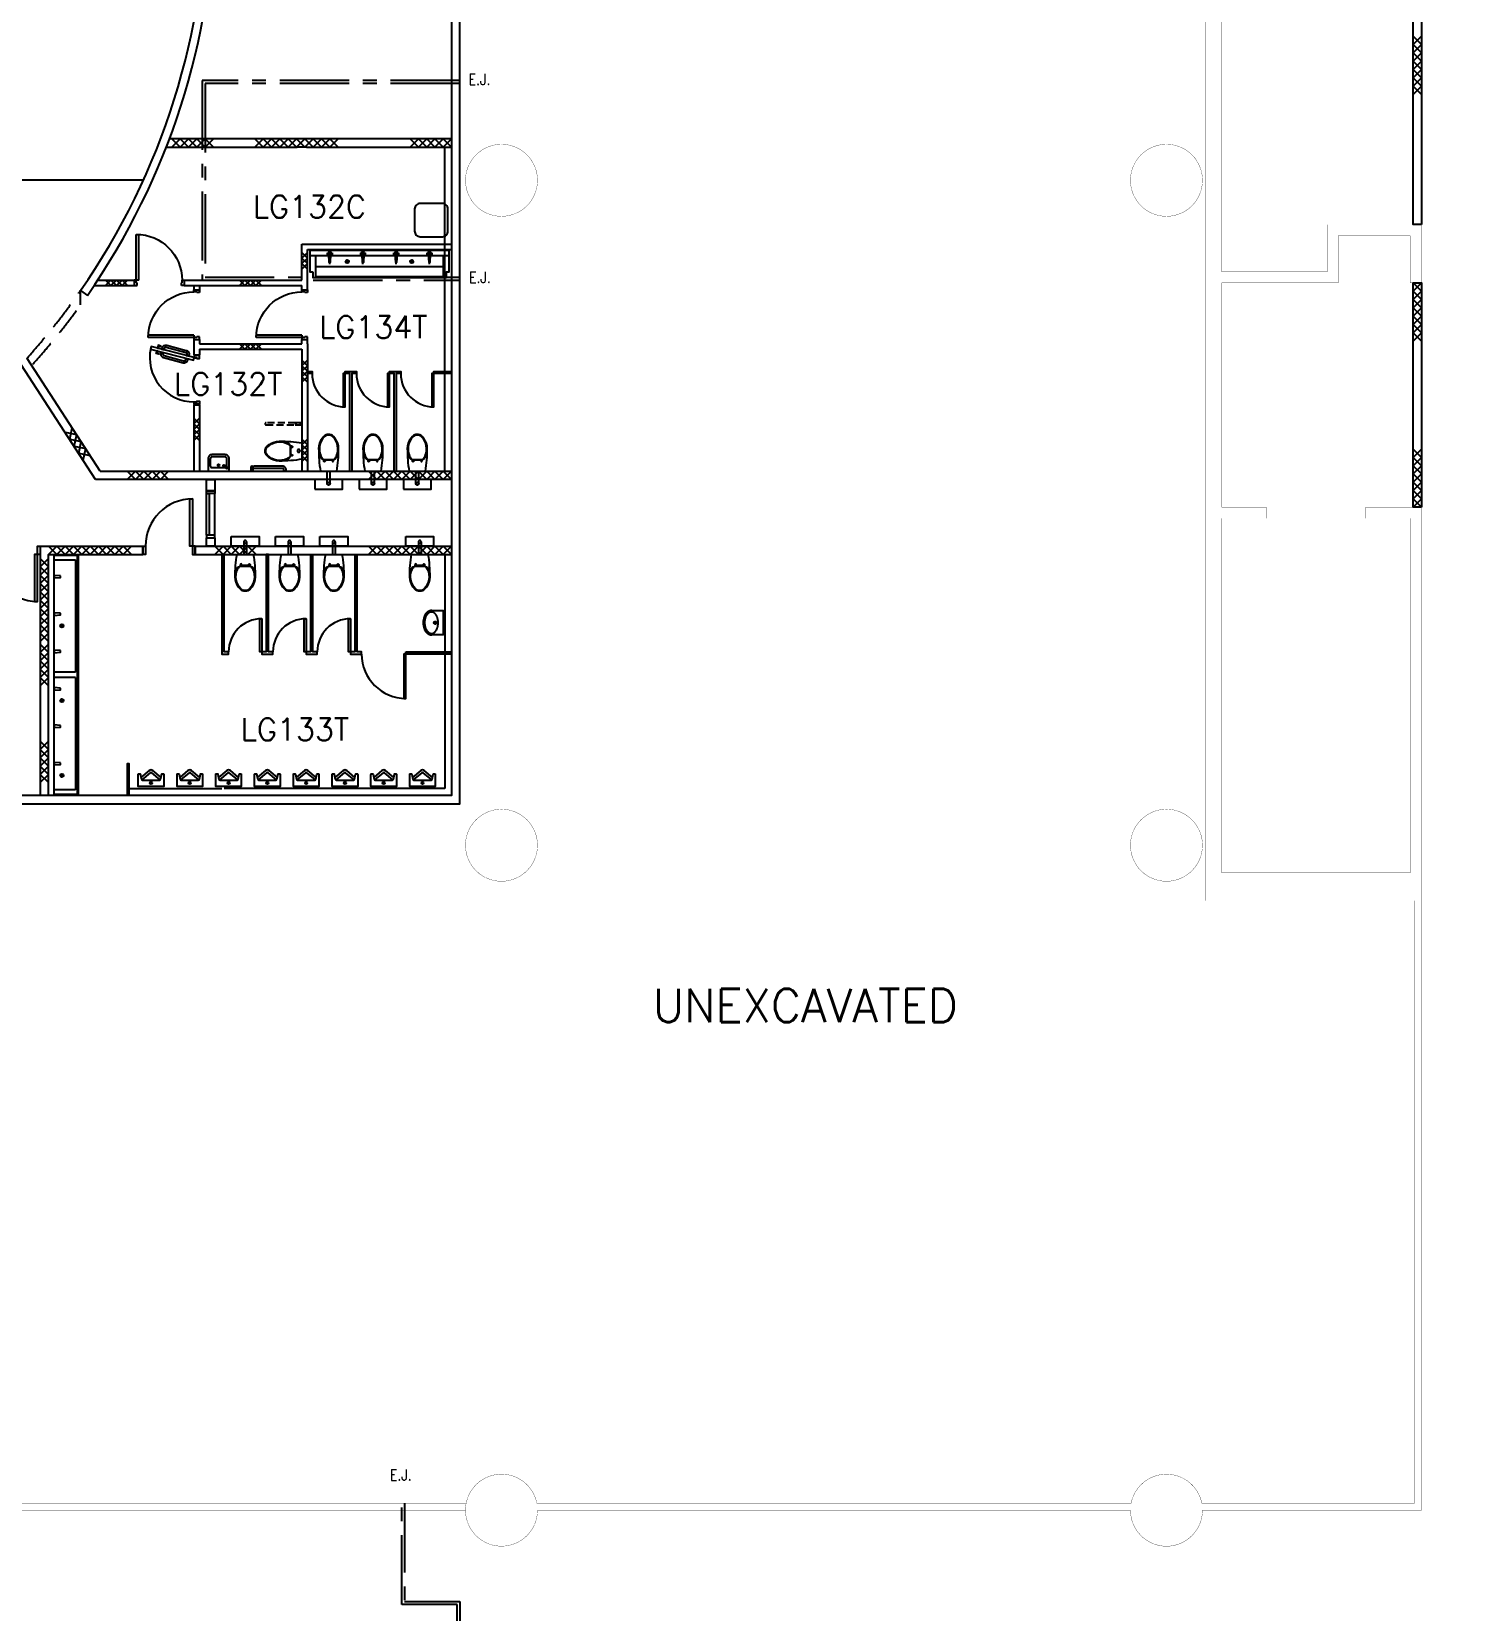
# Model space of a CAD drawing. Extents: x -163000 to 184253, y -124935 to 90032.
# Drawn here: x 9521 to 35250, y -7026 to 21484 of the extents above; entities that cross this region are included whole.
import ezdxf

# ---------------------------------------------------------------- set-up
doc = ezdxf.new("R2010")
doc.units = 0
doc.header["$LTSCALE"] = 1000
doc.header["$MEASUREMENT"] = 0
for name, pattern in [('s3118a$0$CENTER', [2, 1.25, -0.25, 0.25, -0.25]), ('s3118a$0$HIDDEN', [0.375, 0.25, -0.125]), ('s3118a$0$HIDDEN2', [0.1875, 0.125, -0.0625])]:
    doc.linetypes.add(name, pattern=pattern)
doc.layers.get('0').update_dxf_attribs({"linetype": 'CONTINUOUS'})
for name, color, linetype in [('s3118a$0$11', 7, 'CONTINUOUS'), ('s3118a$0$20', 7, 'CONTINUOUS'), ('s3118a$0$22', 7, 'CONTINUOUS'), ('s3118a$0$23', 7, 'CONTINUOUS'), ('s3118a$0$30', 7, 'CONTINUOUS'), ('s3118a$0$49', 7, 'CONTINUOUS'), ('s3118a$0$6', 7, 'CONTINUOUS'), ('s3118a$0$7', 7, 'CONTINUOUS'), ('s3118a$0$9', 7, 'CONTINUOUS'), ('s3118a$0$E-fittment', 13, 'CONTINUOUS'), ('s3118a$0$Floor', 8, 'CONTINUOUS'), ('s3118a$0$n-dr', 7, 'CONTINUOUS'), ('s3118a$0$n-sanit', 2, 'CONTINUOUS'), ('s3118a$0$n-wall', 3, 'CONTINUOUS'), ('s3118a$0$PLUMB', 2, 'CONTINUOUS'), ('s3118a$0$RC', 6, 'CONTINUOUS'), ('s3118a$0$ROOM-NO', 4, 'CONTINUOUS'), ('s3118a$0$TXT', 7, 'CONTINUOUS')]:
    doc.layers.add(name, color=color, linetype=linetype)
doc.styles.add('s3118a$0$ROMANS', font='romans.shx', dxfattribs={"width": 0.7})
doc.styles.add('s3118a$0$STANDARD', font='romans.shx', dxfattribs={"width": 0.75})

# ---------------------------------------------------------------- blocks, each defined once
blk = doc.blocks.new('s3118a$0$CHAT15')
at = {"layer": 's3118a$0$22', "color": 1, "linetype": 'Continuous'}
for points in [[(0, 0), (0.15, 0.15), (0.3, 0), (0.45, 0.15), (0.6, 0), (0.75, 0.15)], [(0, 0.15), (0.15, 0), (0.3, 0.15), (0.45, 0), (0.6, 0.15), (0.75, 0)]]:
    blk.add_lwpolyline(points, dxfattribs=at)
blk = doc.blocks.new('s3118a$0$WC')
at = {"layer": 's3118a$0$49', "color": 14, "linetype": 'Continuous'}
for p, q in [((-0.076, 0.214), (-0.076, 0.199)), ((0.076, 0.199), (-0.076, 0.199)), ((0.076, 0.214), (0.076, 0.199))]:
    blk.add_line(p, q, dxfattribs=at)
at = {"layer": 's3118a$0$49', "color": 14, "linetype": 's3118a$0$HIDDEN'}
for p, q in [((-0.025, -0.225), (-0.025, 0)), ((0.025, -0.225), (0.025, 0))]:
    blk.add_line(p, q, dxfattribs=at)
at = {"layer": 's3118a$0$49', "color": 14, "linetype": 'Continuous'}
for points in [[(0.106, 0.223), (0.123, 0.223, 0.064397), (0.151, 0.267, 0.312063), (0.087, 0.629, 0.200897), (0, 0.665, 0.200897), (-0.087, 0.629, 0.312063), (-0.151, 0.267, 0.064397), (-0.123, 0.223), (-0.106, 0.223)], [(-0.18, 0.406, 0.045439), (-0.147, 0), (0.147, 0, 0.045439), (0.18, 0.406, -0.205215)], [(-0.064, 0.199), (-0.064, 0.184, -1), (-0.088, 0.184), (-0.088, 0.214)], [(0.064, 0.199), (0.064, 0.184, 1), (0.088, 0.184), (0.088, 0.214)]]:
    blk.add_lwpolyline(points, format="xyb", dxfattribs=at)
blk.add_lwpolyline([(0, 0.653, 0.200897), (-0.078, 0.62, 0.312063), (-0.139, 0.272, 0.096006), (-0.097, 0.214), (0.097, 0.214, 0.096006), (0.139, 0.272, 0.312063), (0.078, 0.62, 0.200897)], format="xyb", close=True, dxfattribs=at)
blk.add_lwpolyline([(-0.25, -0.325), (0.25, -0.325), (0.25, -0.15), (-0.25, -0.15)], close=True, dxfattribs=at)
at = {"layer": 's3118a$0$49', "color": 14, "linetype": 's3118a$0$HIDDEN'}
blk.add_circle((0, -0.225), 0.025, dxfattribs=at)
blk = doc.blocks.new('s3118a$0$WHB')
at = {"layer": 's3118a$0$49', "color": 14, "linetype": 'Continuous'}
for p, q in [((-0.319, -0.18), (-0.231, -0.18)), ((-0.275, -0.1358), (-0.275, -0.224))]:
    blk.add_line(p, q, dxfattribs=at)
blk.add_lwpolyline([(-0.5499, -0.257), (-0.5499, 0), (0, 0), (0, -0.257)], dxfattribs=at)
for points in [[(-0.5499, -0.257, -0.002263), (-0.549724, -0.267938, 0.036796), (-0.5488, -0.2788, 0.020421), (-0.546385, -0.289895, 0.014498), (-0.5432, -0.3008, 0.010932), (-0.539394, -0.312137, 0.038908), (-0.5345, -0.323, 0.008498), (-0.528085, -0.334012, 0.008482), (-0.5213, -0.3448, -0.000875), (-0.517665, -0.350522, 0.031206), (-0.5137, -0.356, 0.012082), (-0.508833, -0.361474, 0.003111), (-0.5038, -0.3668, 0.003418), (-0.498358, -0.372457, 0.006942), (-0.4928, -0.378, 0.02136), (-0.486346, -0.383668, 0.004577), (-0.4796, -0.389, 0.010329), (-0.472016, -0.394741, 0.020459), (-0.4641, -0.4, 0.011097), (-0.454214, -0.405612, 0.000222), (-0.4442, -0.411, 0.005265), (-0.433797, -0.416491, 0.003486), (-0.4233, -0.4218, 0.03693), (-0.407126, -0.428284, 0.017242), (-0.3903, -0.433, 0.00772), (-0.365676, -0.438744, 0.00623), (-0.3409, -0.4438, 0.007249), (-0.329931, -0.445752, 0.011082), (-0.3189, -0.4473, 0.017141), (-0.296937, -0.44907, 0.013335), (-0.2749, -0.4495, 0.011832), (-0.252918, -0.448864, 0.013868), (-0.231, -0.4471, 0.010346), (-0.219921, -0.445647, 0.007504), (-0.2089, -0.4438, 0.007334), (-0.183976, -0.438946, 0.014721), (-0.1593, -0.433, 0.021098), (-0.143742, -0.427981, 0.016671), (-0.1286, -0.4218, 0.002597), (-0.116958, -0.416588, 0.013831), (-0.1055, -0.411, 0.006107), (-0.095486, -0.405597, 0.013889), (-0.0857, -0.3998, 0.009703), (-0.077806, -0.394602, 0.01659), (-0.0702, -0.389, 0.007376), (-0.063502, -0.383568, 0.018682), (-0.0571, -0.3778, 0.004037), (-0.051612, -0.372338, 0.002917), (-0.0462, -0.3668, 0.003488), (-0.041091, -0.361454, 0.007308), (-0.0361, -0.356, 0.034111), (-0.032062, -0.350644, 0.001258), (-0.0284, -0.345, 0.012547), (-0.021568, -0.33404, 0.008451), (-0.0152, -0.3228, 0.032813), (-0.01028, -0.312022, 0.01499), (-0.0064, -0.3008, 0.017513), (-0.003328, -0.2899, 0.020828), (-0.0011, -0.2788, 0.031844), (-0.000225, -0.267931, -0.001864), (0, -0.257)], [(-0.2749, -0.1127, 0.004239), (-0.289204, -0.113251, 0.002651), (-0.3035, -0.114, 0.003533), (-0.31721, -0.114869, 0.006003), (-0.3309, -0.116, 0.015073), (-0.34193, -0.117427, 0.005128), (-0.3529, -0.1193, 0.012086), (-0.365606, -0.121897, 0.007915), (-0.3782, -0.125, 0.017555), (-0.394382, -0.129857, 0.016389), (-0.4102, -0.1358, 0.012678), (-0.421941, -0.140931, 0.028606), (-0.4332, -0.147, 0.005075), (-0.441524, -0.152288, 0.008504), (-0.4497, -0.1578, 0.002696), (-0.457488, -0.163282, 0.012777), (-0.4651, -0.169, 0.01603), (-0.471331, -0.174302, 0.016779), (-0.4772, -0.18, 0.006146), (-0.482301, -0.18541, 0.012077), (-0.4872, -0.191, 0.004888), (-0.491647, -0.196462, 0.003638), (-0.496, -0.202, 0.008947), (-0.499981, -0.207341, 0.006073), (-0.5038, -0.2128, 0.039408), (-0.506807, -0.218138, 0.017301), (-0.5092, -0.2238, 0.017623), (-0.513063, -0.234644, 0.033372), (-0.5158, -0.2458, 0.018563), (-0.516526, -0.251381, 0.012968), (-0.5169, -0.257, 0.012131), (-0.517005, -0.262402, 0.016663), (-0.5168, -0.2678, 0.029632), (-0.515325, -0.278934, 0.031912), (-0.5125, -0.2898, 0.01542), (-0.510432, -0.295474, 0.017108), (-0.508, -0.301, 0.002382), (-0.505364, -0.306433, 0.00952), (-0.5026, -0.3118, 0.009627), (-0.499383, -0.317448, 0.005168), (-0.496, -0.323, 0.013642), (-0.4923, -0.328605, 0.013648), (-0.4883, -0.334, 0.020386), (-0.483532, -0.339563, 0.012995), (-0.4784, -0.3448, 0.006177), (-0.472406, -0.350518, 0.012992), (-0.4662, -0.356, 0.001911), (-0.459656, -0.361407, -0.00085), (-0.4531, -0.3668, -0.002763), (-0.446549, -0.372299, 0.002623), (-0.44, -0.3778, 0.05247), (-0.430413, -0.38396, 0.00623), (-0.4201, -0.389, 0.021349), (-0.40648, -0.394932, 0.010161), (-0.3925, -0.4, 0.016064), (-0.372847, -0.406015, 0.009991), (-0.3529, -0.411, 0.017366), (-0.335986, -0.414265, 0.012989), (-0.3189, -0.4165, 0.01392), (-0.296931, -0.418207, 0.013692), (-0.2749, -0.4187, 0.012459), (-0.252921, -0.41804, 0.012166), (-0.231, -0.4163, 0.011998), (-0.213873, -0.414128, 0.016069), (-0.1969, -0.411, 0.011274), (-0.176834, -0.406224, 0.025447), (-0.1572, -0.4, 0.011112), (-0.144438, -0.394863, 0.017831), (-0.132, -0.389, 0.002905), (-0.121887, -0.383776, 0.025327), (-0.1121, -0.378, 0.00801), (-0.10424, -0.372551, 0.011565), (-0.0966, -0.3668, 0.003173), (-0.089937, -0.361475, 0.008314), (-0.0834, -0.356, 0.007853), (-0.077264, -0.350493, 0.007586), (-0.0713, -0.3448, 0.011579), (-0.066181, -0.339552, 0.019406), (-0.0614, -0.334, 0.014434), (-0.057382, -0.328617, 0.016024), (-0.0537, -0.323, 0.005126), (-0.050381, -0.31744, 0.007114), (-0.0472, -0.3118, 0.007738), (-0.044393, -0.306429, 0.002848), (-0.0417, -0.301, 0.021656), (-0.039297, -0.295482, 0.014757), (-0.0373, -0.2898, 0.027907), (-0.034472, -0.279028, 0.034296), (-0.033, -0.268, 0.016613), (-0.032856, -0.262501, 0.009533), (-0.033, -0.257, 0.010392), (-0.033345, -0.251385, 0.017332), (-0.034, -0.2458, 0.037977), (-0.036661, -0.234723, 0.020366), (-0.0406, -0.224, 0.016669), (-0.043134, -0.21826, 0.03136), (-0.0462, -0.2128, 0.006089), (-0.049858, -0.207335, 0.01105), (-0.0537, -0.202, 0.005719), (-0.05808, -0.196344, 0.006781), (-0.0626, -0.1908, 0.012108), (-0.067454, -0.185313, 0.005553), (-0.0725, -0.18, 0.016017), (-0.078354, -0.174343, 0.010389), (-0.0845, -0.169, 0.020034), (-0.092125, -0.163162, 0.010765), (-0.1001, -0.1578, 0.013175), (-0.109299, -0.15223, 0.005172), (-0.1187, -0.147, 0.012528), (-0.130085, -0.141168, 0.007684), (-0.1417, -0.1358, 0.017552), (-0.156402, -0.129848, 0.019466), (-0.1715, -0.125, 0.012068), (-0.184124, -0.121804, 0.015156), (-0.1969, -0.1193, 0.00473), (-0.20783, -0.117603, 0.008692), (-0.2188, -0.1162, 0.005092), (-0.232536, -0.114838, 0.0067), (-0.2463, -0.1138, 0.005974), (-0.260594, -0.113101, 0.004448), (-0.2749, -0.1127)]]:
    blk.add_lwpolyline(points, format="xyb", dxfattribs=at)
blk.add_circle((-0.274895, -0.179899), 0.0275, dxfattribs=at)
blk = doc.blocks.new('s3118a$0$UP1')
at = {"layer": 's3118a$0$PLUMB'}
for points in [[(174, -130, 0.355245), (154, -114), (-154, -114, 0.355245), (-174, -130), (-193, -221, -0.355529), (-202, -229), (-220, -229, -0.414214), (-230, -219), (-230, 0), (230, 0), (230, -219, -0.414214), (220, -229), (202, -229, -0.355529), (193, -221), (174, -130)], [(-181, -163), (-32, -288, 0.364844), (32, -288), (181, -163)], [(-166, -118), (-13, -248, 0.364844), (13, -248), (166, -118)]]:
    blk.add_lwpolyline(points, format="xyb", dxfattribs=at)
blk.add_circle((0, -64), 20.5, dxfattribs=at)
blk = doc.blocks.new('s3118a$0$DR825')
for p, q in [((818.5, 100), (818.5, 925)), ((862.5, 100), (862.5, 925)), ((0, 100), (0, 0)), ((37.5, 100), (0, 100)), ((0, 0), (50, 0)), ((37.5, 50), (37.5, 100)), ((50, 50), (37.5, 50)), ((50, 0), (50, 50)), ((818.5, 100), (862.5, 100)), ((850, 50), (862.5, 50)), ((850, 0), (850, 50)), ((900, 0), (850, 0)), ((862.5, 100), (900, 100)), ((862.5, 50), (862.5, 100)), ((900, 100), (900, 0))]:
    blk.add_line(p, q)
blk.add_arc((862.5, 100), 825, 90, 180)
blk = doc.blocks.new('s3118a$0$door rail')
for points in [[(-306, 0), (-306, -10), (-256, -10), (-256, 0)], [(156, 0), (156, -10), (206, -10), (206, 0)], [(230, -40), (230, -50), (280, -50), (280, -40)], [(270, -40), (280, -40), (280, 0), (270, 0)]]:
    blk.add_lwpolyline(points, close=True)
for points in [[(200, -10), (200, -22, -0.414214), (132, -90), (-232, -90, -0.414214), (-300, -22), (-300, -10)], [(162, -10), (162, -22, -0.414214), (132, -52), (-232, -52, -0.414214), (-262, -22), (-262, -10)]]:
    blk.add_lwpolyline(points, format="xyb")
blk = doc.blocks.new('s3118a$0$BASIN-D')
for points in [[(-190, 0), (-190, -225, 0.414214), (-115, -300), (115, -300, 0.414214), (190, -225), (190, 0)], [(-106, -111), (-169, -70), (-153, -45), (-90, -86, -1)]]:
    blk.add_lwpolyline(points, format="xyb", close=True)
blk.add_lwpolyline([(-147, -85, 0.11136), (-150, -100), (-150, -225, 0.414214), (-115, -260), (115, -260, 0.414214), (150, -225), (150, -100, 0.414214), (115, -65), (-115, -65, 0.046026), (-121, -66, 0.116071)], format="xyb")
blk.add_circle((0, -110), 15)

msp = doc.modelspace()

# ---------------------------------------------------------------- linework, layer by layer
msp.add_lwpolyline([(12452, 15602), (11678, 15803), (11666, 15755), (12440, 15553)], close=True)
for points in [[(12502, 15599), (12452, 15599), (12502, 15599), (12502, 15584), (12552, 15584), (12552, 15639), (12452, 15639), (12452, 15599)], [(12502, 14799), (12452, 14799), (12502, 14799), (12502, 14814), (12552, 14814), (12552, 14759), (12452, 14759), (12452, 14799)]]:
    msp.add_lwpolyline(points)
at = {"color": 1}
msp.add_arc((12452, 15602), 800, 167.7751, 270, dxfattribs=at)
at = {"layer": 's3118a$0$11', "color": 14, "linetype": 'Continuous'}
msp.add_lwpolyline([(34600, 12900), (34450, 12900), (34450, 16950), (34600, 16950)], close=True, dxfattribs=at)
at = {"layer": 's3118a$0$20', "color": 1, "linetype": 'Continuous'}
for p, q in [((17100, 19550), (12010, 19550)), ((14482, 19400), (14302, 19400)), ((10675, 13400), (9335, 15472)), ((10757, 13550), (9440, 15587)), ((12844, 13400), (10675, 13400)), ((10757, 13550), (12844, 13550)), ((17100, 13400), (12844, 13400)), ((12994, 13550), (17100, 13550)), ((9675, 12200), (9675, 7700)), ((9675, 12200), (11525, 12200)), ((9825, 7700), (9825, 12050)), ((9825, 12050), (11525, 12050)), ((11525, 12200), (11525, 12050)), ((12475, 12200), (17100, 12200)), ((12475, 12200), (12475, 12050)), ((12475, 12050), (17100, 12050))]:
    msp.add_line(p, q, dxfattribs=at)
at = {"layer": 's3118a$0$20', "color": 14, "linetype": 'Continuous'}
for p, q in [((10403, 16810), (10527, 16724)), ((10403, 16550), (10403, 16810))]:
    msp.add_line(p, q, dxfattribs=at)
at = {"layer": 's3118a$0$20', "color": 1, "linetype": 'Continuous'}
msp.add_lwpolyline([(34600, 18000), (34450, 18000), (34450, 23900), (32150, 23900), (32150, 24050), (34450, 24050), (35250, 24050), (35250, 23900), (34600, 23900)], close=True, dxfattribs=at)
at = {"layer": 's3118a$0$20', "color": 14, "linetype": 'Continuous'}
for points in [[(17100, 23750), (17100, 7700), (7050, 7700)], [(7050, 7550), (17250, 7550), (17250, 23750)]]:
    msp.add_lwpolyline(points, dxfattribs=at)
at = {"layer": 's3118a$0$20', "color": 1, "linetype": 'Continuous'}
for points in [[(11952, 19400), (14311, 19400)], [(14482, 19400), (17100, 19400)]]:
    msp.add_lwpolyline(points, dxfattribs=at)
at = {"layer": 's3118a$0$20', "color": 14, "linetype": 'Continuous'}
for radius, end in [(12675, 360), (12825, 359.3298)]:
    msp.add_arc((0, 24050), radius, 325.1631, end, dxfattribs=at)
at = {"layer": 's3118a$0$22', "color": 1, "linetype": 'Continuous'}
for points in [[(34450, 21400), (34600, 21250), (34450, 21100), (34600, 20950), (34450, 20800), (34600, 20650), (34450, 20500), (34600, 20350)], [(34600, 21400), (34450, 21250), (34600, 21100), (34450, 20950), (34600, 20800), (34450, 20650), (34600, 20500), (34450, 20350)], [(34450, 16950), (34600, 16800), (34450, 16650), (34600, 16500), (34450, 16350), (34600, 16200), (34450, 16050), (34600, 15900)], [(34600, 16950), (34450, 16800), (34600, 16650), (34450, 16500), (34600, 16350), (34450, 16200), (34600, 16050), (34450, 15900)], [(34600, 12900), (34450, 13050), (34600, 13200), (34450, 13350), (34600, 13500), (34450, 13650), (34600, 13800), (34450, 13950)], [(34450, 12900), (34600, 13050), (34450, 13200), (34600, 13350), (34450, 13500), (34600, 13650), (34450, 13800), (34600, 13950)]]:
    msp.add_lwpolyline(points, dxfattribs=at)
at = {"layer": 's3118a$0$23', "color": 14, "linetype": 's3118a$0$HIDDEN', "ltscale": 2}
for radius, start, end in [(12675, 318.1036, 325.1631), (12825, 318.0673, 324.2115)]:
    msp.add_arc((0, 24050), radius, start, end, dxfattribs=at)
at = {"layer": 's3118a$0$30', "color": 15, "linetype": 'Continuous'}
for points in [[(9625, 12050), (9575, 12050), (9575, 11200), (9625, 11200)], [(9675, 12050), (9625, 12050), (9625, 12200), (9675, 12200)]]:
    msp.add_lwpolyline(points, close=True, dxfattribs=at)
msp.add_arc((9625, 12050), 850, 180, 270, dxfattribs=at)
at = {"layer": 's3118a$0$49', "color": 14, "linetype": 'Continuous'}
for p, q in [((16975, 15350), (16975, 19400)), ((16975, 13550), (16975, 15312)), ((14177, 14036), (14177, 14020)), ((14186, 14010), (14186, 13817)), ((14216, 14002), (14186, 14002)), ((14186, 13990), (14201, 13990)), ((14201, 13838), (14201, 13990)), ((14201, 13977), (14216, 13977)), ((14400, 14061), (14400, 13767)), ((14177, 13808), (14177, 13791)), ((14186, 13838), (14201, 13838)), ((14216, 13825), (14186, 13825)), ((14201, 13850), (14216, 13850)), ((16975, 12050), (16975, 10288)), ((16975, 10250), (16975, 7825)), ((11274, 7825), (12956, 7825)), ((11374, 7825), (12956, 7825)), ((16975, 7825), (12994, 7825))]:
    msp.add_line(p, q, dxfattribs=at)
at = {"layer": 's3118a$0$49', "linetype": 'Continuous'}
msp.add_line((16975, 13550), (16975, 15312), dxfattribs=at)
for points in [[(14500, 15350), (14581, 15350), (14581, 15312), (14500, 15312)], [(15181, 15312), (15143, 15312), (15143, 14712), (15181, 14712)], [(15981, 15312), (15943, 15312), (15943, 14712), (15981, 14712)], [(16781, 15312), (16743, 15312), (16743, 14712), (16781, 14712)]]:
    msp.add_lwpolyline(points, close=True, dxfattribs=at)
for points in [[(15262, 13550), (15262, 15312), (15181, 15312), (15181, 15350), (15381, 15350), (15381, 15312), (15300, 15312), (15300, 13550)], [(16062, 13550), (16062, 15312), (15981, 15312), (15981, 15350), (16181, 15350), (16181, 15312), (16100, 15312), (16100, 13550)], [(17100, 15312), (16781, 15312), (16781, 15350), (17100, 15350)]]:
    msp.add_lwpolyline(points, dxfattribs=at)
at = {"layer": 's3118a$0$49', "color": 14, "linetype": 'Continuous'}
for points in [[(12956, 12050), (12956, 10250), (13075, 10250), (13075, 10288), (12994, 10288), (12994, 12050)], [(13756, 12050), (13756, 10288), (13675, 10288), (13675, 10250), (13875, 10250), (13875, 10288), (13794, 10288), (13794, 12050)], [(13675, 10288), (13637, 10288), (13637, 10888), (13675, 10888)], [(14475, 10288), (14437, 10288), (14437, 10888), (14475, 10888)], [(15275, 10288), (15237, 10288), (15237, 10888), (15275, 10888)], [(16275, 10288), (17100, 10288), (17100, 10250), (16275, 10250)], [(16275, 10250), (16237, 10250), (16237, 9450), (16275, 9450)]]:
    msp.add_lwpolyline(points, close=True, dxfattribs=at)
for points in [[(14556, 12050), (14556, 10288), (14475, 10288), (14475, 10250), (14675, 10250), (14675, 10288), (14594, 10288), (14594, 12050)], [(15356, 12050), (15356, 10288), (15275, 10288), (15275, 10250), (15475, 10250), (15475, 10288), (15394, 10288), (15394, 12050)]]:
    msp.add_lwpolyline(points, dxfattribs=at)
at = {"layer": 's3118a$0$49', "linetype": 'Continuous'}
for centre in [(15181, 15312), (15981, 15312), (16781, 15312)]:
    msp.add_arc(centre, 600, 180, 270, dxfattribs=at)
at = {"layer": 's3118a$0$49', "color": 14, "linetype": 'Continuous'}
for centre, radius, start, end in [((13675, 10288), 600, 90, 180), ((14475, 10288), 600, 90, 180), ((15275, 10288), 600, 90, 180), ((16275, 10250), 800, 180, 270)]:
    msp.add_arc(centre, radius, start, end, dxfattribs=at)
at = {"layer": 's3118a$0$49', "color": 14, "linetype": 'Continuous', "extrusion": (0, 0, -1)}
for centre, major_axis, start_param, end_param in [((13857, 13914), (-86.8, 86.8), -0.785398, 0.007633), ((13857, 13914), (-77.8, 77.8), -0.785398, 0.007633), ((13998, 13771), (-228, 228), 0.007633, 1.217579), ((13998, 13771), (-219, 219), 0.007633, 1.217579), ((14014, 11846), (-1589, 1589), 0.77622, 0.957852), ((14048, 13880), (-134, 134), 1.217579, 1.600428), ((14048, 13880), (-143, 143), 1.217579, 1.474813), ((14216, 13990), (-8.74, 8.74), 0.785398, 3.926991), ((13857, 13914), (-86.8, -86.8), 6.275552, 7.068583), ((13857, 13914), (-77.8, -77.8), 6.275552, 7.068583), ((13998, 14056), (-228, -228), 5.065606, 6.275552), ((13998, 14056), (-219, -219), 5.065606, 6.275552), ((14014, 15981), (-1589, -1589), 5.325334, 5.506965), ((14048, 13947), (-134, -134), 4.682757, 5.065606), ((14048, 13947), (-143, -143), 4.808372, 5.065606), ((14216, 13838), (-8.74, 8.74), 0.785398, 3.926991)]:
    msp.add_ellipse(centre, major_axis=major_axis, ratio=1, start_param=start_param, end_param=end_param, dxfattribs=at)
at = {"layer": 's3118a$0$49', "color": 14, "linetype": 's3118a$0$HIDDEN', "extrusion": (0, 0, -1)}
msp.add_ellipse((14341, 13918), major_axis=(-17.7, -17.7), ratio=1, start_param=5.497787, end_param=11.780972, dxfattribs=at)
at = {"layer": 's3118a$0$6', "color": 14, "linetype": 'Continuous', "const_width": 5}
for points in [[(18650, 18800, 1), (17350, 18800, 1)], [(30650, 18800, 1), (29350, 18800, 1)], [(18650, 6800, 1), (17350, 6800, 1)], [(30650, 6800, 1), (29350, 6800, 1)]]:
    msp.add_lwpolyline(points, format="xyb", close=True, dxfattribs=at)
for points in [[(18650, -5200, -20.654292), (18638, -5075, -20.654292)], [(30638, -5075, 0.823055), (29362, -5075, 0.823055)], [(29350, -5200, 1), (30650, -5200, 1)]]:
    msp.add_lwpolyline(points, format="xyb", dxfattribs=at)
at = {"layer": 's3118a$0$7', "color": 14, "linetype": 'Continuous'}
msp.add_line((11537, 18800), (6650, 18800), dxfattribs=at)
at = {"layer": 's3118a$0$7', "color": 1, "linetype": 's3118a$0$CENTER'}
for points in [[(17250, 20600), (12600, 20600), (12600, 17000), (17250, 17000)], [(17250, 20550), (12650, 20550), (12650, 17050), (17250, 17050)], [(16750, -17500), (16750, -16150), (17200, -16150), (17200, -6900), (16200, -6900), (16200, -5075)], [(16250, -5075), (16250, -6850), (17250, -6850), (17250, -16200), (16800, -16200), (16800, -17500)]]:
    msp.add_lwpolyline(points, dxfattribs=at)
at = {"layer": 's3118a$0$9', "color": 14, "linetype": 'Continuous', "const_width": 5}
for points in [[(30650, -5200), (34600, -5200), (34600, 12900), (33600, 12900), (33600, 12700), (34400, 12700), (34400, 6300), (31000, 6300), (31000, 12700), (31800, 12700), (31800, 12900), (31000, 12900), (31000, 16950), (33100, 16950), (33100, 17800), (34400, 17800), (34400, 16950), (34600, 16950), (34600, 18000), (32900, 18000), (32900, 17150), (31000, 17150), (31000, 24050)], [(17100, 23750), (30700, 23750), (30700, 5800), (34475, 5800)], [(6750, 6050), (6750, 7700), (7050, 7700), (7050, -5075), (17362, -5075)], [(6750, 5850), (6750, -5200), (17350, -5200)], [(29362, -5075), (18638, -5075)], [(29350, -5200), (18650, -5200)]]:
    msp.add_lwpolyline(points, dxfattribs=at)
at = {"layer": 's3118a$0$9', "color": 1, "linetype": 'Continuous', "const_width": 5}
msp.add_lwpolyline([(34475, 5800), (34475, -5075), (30638, -5075)], dxfattribs=at)
at = {"layer": 's3118a$0$E-fittment', "linetype": 's3118a$0$HIDDEN2'}
msp.add_lwpolyline([(14276, 14425), (13752, 14425, 1), (13752, 14387), (14276, 14387, 1)], format="xyb", close=True, dxfattribs=at)
at = {"layer": 's3118a$0$E-fittment'}
for points in [[(14360, 14425), (14299, 14425, 1), (14299, 14387), (14360, 14387)], [(13513, 13560), (13513, 13621, 1), (13475, 13621), (13475, 13560)], [(14113, 13560), (14113, 13572, 0.414214), (14045, 13640), (13543, 13640, 0.127782), (13510, 13632)], [(14075, 13560), (14075, 13572, 0.414214), (14045, 13602), (13543, 13602, 0.414214), (13513, 13572), (13513, 13560)]]:
    msp.add_lwpolyline(points, format="xyb", dxfattribs=at)
for points in [[(14385, 14381), (14375, 14381), (14375, 14431), (14385, 14431)], [(14385, 14381), (14375, 14381), (14375, 14431), (14385, 14431)], [(13469, 13550), (13469, 13560), (13519, 13560), (13519, 13550)], [(14069, 13550), (14069, 13560), (14119, 13560), (14119, 13550)]]:
    msp.add_lwpolyline(points, close=True, dxfattribs=at)
msp.add_lwpolyline([(13475, 13572), (13475, 13560)], dxfattribs=at)
at = {"layer": 's3118a$0$Floor'}
msp.add_line((14493, 14990), (14500, 14990), dxfattribs=at)
at = {"layer": 's3118a$0$n-dr', "linetype": 'Continuous'}
msp.add_line((12825, 12396), (12825, 13146), dxfattribs=at)
for points in [[(12825, 13196), (12825, 13146), (12675, 13146), (12675, 13196)], [(12675, 12396), (12675, 13146), (12725, 13146), (12725, 12396)], [(12825, 12346), (12825, 12396), (12675, 12396), (12675, 12346)]]:
    msp.add_lwpolyline(points, close=True, dxfattribs=at)
at = {"layer": 's3118a$0$n-dr'}
for points in [[(12425, 12200), (12375, 12200), (12375, 13050), (12425, 13050)], [(11525, 12200), (11575, 12200), (11575, 12050), (11525, 12050)], [(12475, 12200), (12425, 12200), (12425, 12050), (12475, 12050)]]:
    msp.add_lwpolyline(points, close=True, dxfattribs=at)
msp.add_arc((12425, 12200), 850, 90, 180, dxfattribs=at)
at = {"layer": 's3118a$0$n-sanit'}
for p, q in [((14550, 17442), (17050, 17442)), ((14650, 17057), (14650, 17442)), ((16950, 17442), (16950, 17057)), ((14650, 17242), (16950, 17242)), ((16950, 17057), (14650, 17057))]:
    msp.add_line(p, q, dxfattribs=at)
at = {"layer": 's3118a$0$n-sanit', "color": 2}
for p, q in [((9925, 7700), (9925, 12050)), ((9925, 11950), (10310, 11950)), ((10310, 11950), (10310, 9925)), ((10310, 9825), (10310, 7800)), ((10310, 7800), (9925, 7800))]:
    msp.add_line(p, q, dxfattribs=at)
at = {"layer": 's3118a$0$n-sanit'}
msp.add_lwpolyline([(16933, 17783, 0.414214), (17033, 17883), (17033, 18283, 0.414214), (16933, 18383), (16533, 18383, 0.414214), (16433, 18283), (16433, 17883, 0.414214), (16533, 17783)], format="xyb", close=True, dxfattribs=at)
msp.add_lwpolyline([(14600, 17142), (14550, 17142), (14550, 17542), (17050, 17542), (17050, 17142), (17000, 17142), (17000, 17042), (14600, 17042)], close=True, dxfattribs=at)
at = {"layer": 's3118a$0$n-sanit', "color": 2}
for points in [[(10360, 7700), (9825, 7700), (9825, 12050), (10360, 12050)], [(11249, 7700), (11249, 8275), (11274, 8275), (11274, 7700)]]:
    msp.add_lwpolyline(points, close=True, dxfattribs=at)
at = {"layer": 's3118a$0$n-sanit', "color": 1}
msp.add_lwpolyline([(9925, 12035), (10345, 12035), (10345, 7715), (9925, 7715)], dxfattribs=at)
at = {"layer": 's3118a$0$n-wall'}
for points in [[(12825, 13196), (12675, 13196), (12675, 13400), (12825, 13400)], [(12675, 12346), (12825, 12346), (12825, 12200), (12675, 12200)]]:
    msp.add_lwpolyline(points, close=True, dxfattribs=at)
at = {"layer": 's3118a$0$PLUMB'}
for p, q in [((10310, 9925), (9925, 9925)), ((10310, 9825), (9925, 9825))]:
    msp.add_line(p, q, dxfattribs=at)
for points in [[(14878, 17462), (14886, 17325), (14914, 17325), (14922, 17462)], [(15478, 17462), (15486, 17325), (15514, 17325), (15522, 17462)], [(16078, 17462), (16086, 17325), (16114, 17325), (16122, 17462)], [(16678, 17462), (16686, 17325), (16714, 17325), (16722, 17462)]]:
    msp.add_lwpolyline(points, dxfattribs=at)
for points in [[(10042, 11663), (9925, 11671), (9925, 11624), (10042, 11632)], [(10042, 10988), (9925, 10996), (9925, 10949), (10042, 10957)], [(10042, 10313), (9925, 10321), (9925, 10274), (10042, 10282)], [(10042, 9638), (9925, 9646), (9925, 9599), (10042, 9607)], [(10042, 8963), (9925, 8971), (9925, 8924), (10042, 8932)], [(10042, 8288), (9925, 8296), (9925, 8249), (10042, 8257)]]:
    msp.add_lwpolyline(points, close=True, dxfattribs=at)
for centre, radius in [((14900, 17482), 30), ((15500, 17482), 30), ((16100, 17482), 30), ((16700, 17482), 30), ((15218, 17334), 30), ((15218, 17334), 20), ((16380, 17334), 30), ((16380, 17334), 20), ((10067, 10760), 30), ((10067, 10760), 20), ((10067, 9410), 30), ((10067, 9410), 20), ((10067, 8060), 30), ((10067, 8060), 20)]:
    msp.add_circle(centre, radius, dxfattribs=at)
at = {"layer": 's3118a$0$RC', "linetype": 'Continuous'}
for p, q in [((14400, 17650), (17100, 17650)), ((14400, 17000), (14400, 17650)), ((14500, 17550), (17100, 17550)), ((14500, 16825), (14500, 17550)), ((10647, 16900), (11373, 16900)), ((10714, 17000), (11373, 17000)), ((11373, 17000), (11373, 16900)), ((12273, 17000), (14400, 17000)), ((12273, 17000), (12273, 16900)), ((12273, 16900), (14400, 16900)), ((12450, 16900), (12450, 16825)), ((12450, 16825), (12550, 16825)), ((12550, 16900), (12550, 16825)), ((14400, 16825), (14400, 16900)), ((14400, 16825), (14500, 16825)), ((12450, 15925), (12450, 15650)), ((12450, 15925), (12550, 15925)), ((12550, 15925), (12550, 15850)), ((12550, 15850), (14400, 15850)), ((12550, 15750), (14400, 15750)), ((12550, 15750), (12550, 15650)), ((14400, 15925), (14500, 15925)), ((14400, 15850), (14400, 15925)), ((14400, 15750), (14400, 13550)), ((14500, 15850), (14500, 15925)), ((14500, 15850), (14500, 13550)), ((12450, 15650), (12550, 15650)), ((12450, 14750), (12550, 14750)), ((12450, 14750), (12450, 13550)), ((12550, 14750), (12550, 13550))]:
    msp.add_line(p, q, dxfattribs=at)
at = {"layer": 's3118a$0$TXT', "color": 1}
for p, q in [((14400, 17396), (14500, 17496)), ((14400, 17496), (14500, 17396)), ((14400, 17296), (14500, 17396)), ((14400, 17396), (14500, 17296)), ((14842, 17482), (14960, 17482)), ((14900, 17288), (14900, 17530)), ((15442, 17482), (15560, 17482)), ((15500, 17288), (15500, 17530)), ((16042, 17482), (16160, 17482)), ((16100, 17288), (16100, 17530)), ((16642, 17482), (16760, 17482)), ((16700, 17288), (16700, 17530)), ((14400, 17196), (14500, 17296)), ((14400, 17296), (14500, 17196)), ((10853, 16900), (10953, 17000)), ((10953, 16900), (10853, 17000)), ((10953, 16900), (11053, 17000)), ((11053, 16900), (10953, 17000)), ((11053, 16900), (11153, 17000)), ((11153, 16900), (11053, 17000)), ((11153, 16900), (11253, 17000)), ((11253, 16900), (11153, 17000)), ((13270, 16900), (13370, 17000)), ((13370, 16900), (13270, 17000)), ((13370, 16900), (13470, 17000)), ((13470, 16900), (13370, 17000)), ((13470, 16900), (13570, 17000)), ((13570, 16900), (13470, 17000)), ((13570, 16900), (13670, 17000)), ((13670, 16900), (13570, 17000)), ((13270, 15750), (13370, 15850)), ((13370, 15750), (13270, 15850)), ((13370, 15750), (13470, 15850)), ((13470, 15750), (13370, 15850)), ((13470, 15750), (13570, 15850)), ((13570, 15750), (13470, 15850)), ((13570, 15750), (13670, 15850)), ((13670, 15750), (13570, 15850)), ((14400, 15455), (14500, 15555)), ((14400, 15555), (14500, 15455)), ((14400, 15355), (14500, 15455)), ((14400, 15455), (14500, 15355)), ((14400, 15255), (14500, 15355)), ((14400, 15355), (14500, 15255)), ((14400, 15155), (14500, 15255)), ((14400, 15255), (14500, 15155)), ((10208, 14128), (10253, 14336)), ((12450, 14405), (12550, 14505)), ((12450, 14505), (12550, 14405)), ((12450, 14305), (12550, 14405)), ((12450, 14405), (12550, 14305)), ((12450, 14205), (12550, 14305)), ((12450, 14305), (12550, 14205)), ((10124, 14252), (10332, 14210)), ((10208, 14128), (10416, 14084)), ((10290, 14003), (10334, 14210)), ((10290, 14003), (10497, 13958)), ((10371, 13877), (10416, 14084)), ((12450, 14105), (12550, 14205)), ((12450, 14205), (12550, 14105)), ((14400, 14028), (14500, 14128)), ((14400, 14128), (14500, 14028)), ((14400, 13928), (14500, 14028)), ((14400, 14028), (14500, 13928)), ((10371, 13877), (10579, 13832)), ((10453, 13751), (10497, 13958)), ((14400, 13828), (14500, 13928)), ((14400, 13928), (14500, 13828)), ((14400, 13728), (14500, 13828)), ((14400, 13828), (14500, 13728))]:
    msp.add_line(p, q, dxfattribs=at)

# ---------------------------------------------------------------- block references
at = {"xscale": 999.9979999999999, "zscale": 1000}
for name, p, yscale in [('s3118a$0$CHAT15', (12052, 19400), 999.9979999999999), ('s3118a$0$CHAT15', (13552, 19400), 999.9979999999999), ('s3118a$0$CHAT15', (14302, 19400), 999.9979999999999), ('s3118a$0$CHAT15', (16350, 19400), 999.9979999999999), ('s3118a$0$WC', (14881, 13550), 999.9979999999999), ('s3118a$0$WC', (15681, 13550), 999.9979999999999), ('s3118a$0$WC', (16481, 13550), 999.9979999999999), ('s3118a$0$CHAT15', (11244, 13400), 999.9979999999999), ('s3118a$0$CHAT15', (15600, 13400), 999.9979999999999), ('s3118a$0$CHAT15', (16350, 13400), 999.9979999999999), ('s3118a$0$WC', (13375, 12050), -999.9979999999999), ('s3118a$0$WC', (14175, 12050), -999.9979999999999), ('s3118a$0$WC', (14975, 12050), -999.9979999999999), ('s3118a$0$WC', (16525, 12050), -999.9979999999999), ('s3118a$0$CHAT15', (9825, 12050), 999.9979999999999), ('s3118a$0$CHAT15', (10575, 12050), 999.9979999999999), ('s3118a$0$CHAT15', (12825, 12050), 999.9979999999999), ('s3118a$0$CHAT15', (15600, 12050), 999.9979999999999), ('s3118a$0$CHAT15', (16350, 12050), 999.9979999999999)]:
    msp.add_blockref(name, p, dxfattribs=dict(at, yscale=yscale))
at = {"linetype": 'Continuous', "xscale": -1, "rotation": 345.3833786030827}
msp.add_blockref('s3118a$0$door rail', (12053, 15654), dxfattribs=at)
at = {"linetype": 'Continuous', "rotation": 165.3833786030827}
msp.add_blockref('s3118a$0$door rail', (12065, 15703), dxfattribs=at)
for name, p, xscale, yscale, zscale, rotation in [('s3118a$0$CHAT15', (9825, 11225), 999.9979999999999, 999.9979999999999, 1000, 90), ('s3118a$0$CHAT15', (9825, 10475), 999.9979999999999, 999.9979999999999, 1000, 90), ('s3118a$0$WHB', (16947, 10596), 799.9952000000001, 799.9952000000001, 800, 270), ('s3118a$0$CHAT15', (9825, 9679), 999.9979999999999, 999.9979999999999, 1000, 90), ('s3118a$0$CHAT15', (9825, 7930), 999.9979999999999, 999.9979999999999, 1000, 90)]:
    msp.add_blockref(name, p, dxfattribs=dict(xscale=xscale, yscale=yscale, zscale=zscale, rotation=rotation))
at = {"layer": 's3118a$0$E-fittment', "rotation": 180}
msp.add_blockref('s3118a$0$BASIN-D', (12895, 13550), dxfattribs=at)
at = {"layer": 's3118a$0$n-sanit', "color": 0, "rotation": 180}
for p in [(11675, 7860), (12375, 7860), (13075, 7860), (13775, 7860), (14475, 7860), (15175, 7860), (15875, 7860), (16575, 7860)]:
    msp.add_blockref('s3118a$0$UP1', p, dxfattribs=at)
at = {"layer": 's3118a$0$TXT', "xscale": -1}
msp.add_blockref('s3118a$0$DR825', (12273, 16900), dxfattribs=at)
at = {"layer": 's3118a$0$TXT', "xscale": -1, "rotation": 90}
for p in [(12550, 16825), (14500, 16825)]:
    msp.add_blockref('s3118a$0$DR825', p, dxfattribs=at)

# ---------------------------------------------------------------- texts
at = {"layer": 's3118a$0$7', "color": 1, "linetype": 's3118a$0$CENTER', "style": 's3118a$0$STANDARD', "width": 0.84}
for p in [(17404, 20521), (17412, 16949), (15984, -4663)]:
    msp.add_text('E.J.', height=200, dxfattribs=at).set_placement(p)
at = {"layer": 's3118a$0$ROOM-NO', "style": 's3118a$0$STANDARD'}
for s, p in [('LG132C', (13514, 18124)), ('LG134T', (14712, 15952)), ('LG132T', (12092, 14925)), ('LG133T', (13297, 8691))]:
    msp.add_text(s, height=400, dxfattribs=at).set_placement(p)
at = {"layer": 's3118a$0$TXT', "style": 's3118a$0$ROMANS'}
msp.add_text('UNEXCAVATED', height=600, dxfattribs=at).set_placement((20730, 3609))

doc.saveas('drawing.dxf')
